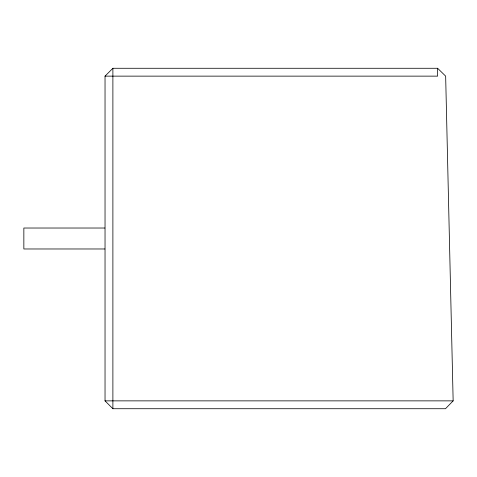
<?xml version="1.0" encoding="UTF-8"?>
<svg xmlns="http://www.w3.org/2000/svg" width="477" height="477" viewBox="0 0 477 477"><rect width="100%" height="100%" fill="white"/><g stroke="black" fill="none" stroke-linecap="round" stroke-linejoin="round"><path stroke-width="0.72" d="M453.15 400.865L445.476 408.723L112.888 408.723L105.035 400.865L105.035 76.135L112.888 68.277L437.618 68.277L445.655 76.135L453.15 400.865L105.035 400.865M105.035 76.135L437.618 76.135L437.618 68.277M104.827 228.024L23.85 228.024L23.85 248.976L104.827 248.976M112.888 68.277L112.888 408.723"/></g></svg>
